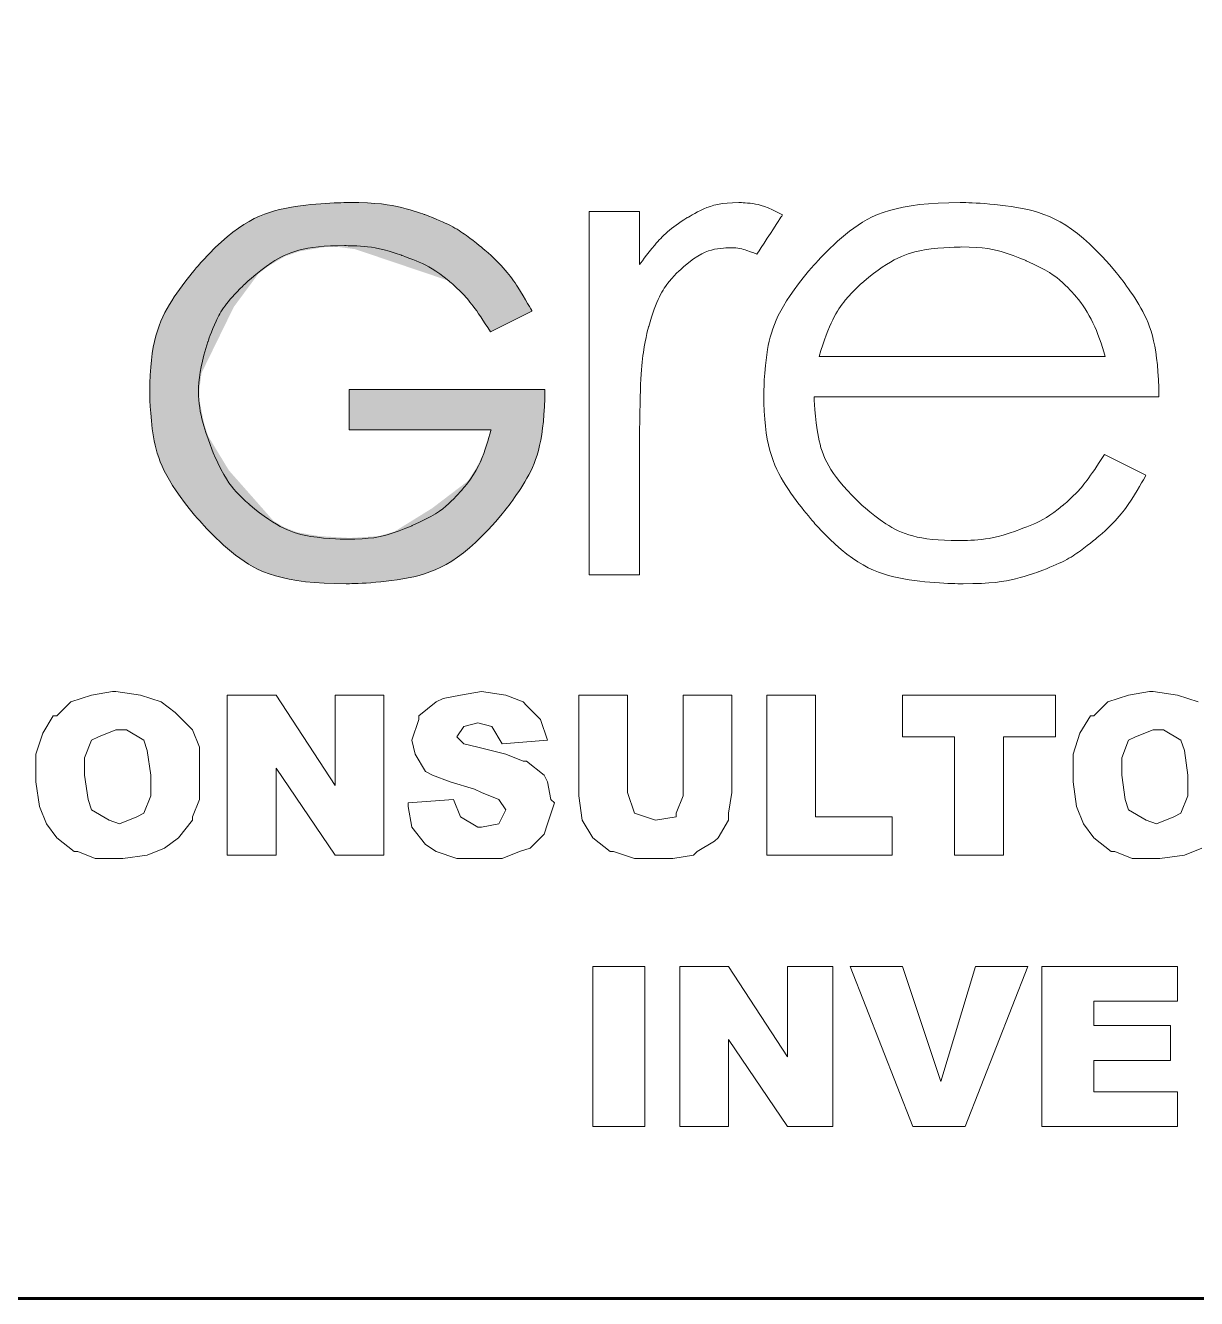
# Model space of a CAD drawing. Header units: inches. Extents: x 140 to 978, y -82 to 38.
# Drawn here: x 896.182 to 897.3, y -8.697 to -7.482 of the extents above; entities that cross this region are included whole.
import ezdxf

# ---------------------------------------------------------------- set-up
doc = ezdxf.new("R2010")
doc.units = ezdxf.units.IN
doc.header["$MEASUREMENT"] = 0
doc.layers.add('UNSAAC- ROTULO', color=7, linetype='Continuous', lineweight=60)
doc.layers.add('UNSAAC-TEXTOS', color=250, linetype='Continuous', lineweight=0)

msp = doc.modelspace()

# ---------------------------------------------------------------- hatches: boundary and pattern name
at = {"layer": 'UNSAAC-TEXTOS'}
h = msp.add_hatch(color=86, dxfattribs=at)
h.dxf.hatch_style = 1
edge = h.paths.add_edge_path()
edge.add_spline(control_points=[(896.4005, -7.6666), (896.3956, -7.669), (896.3906, -7.672), (896.3854, -7.6757)], knot_values=[0.18875, 0.18875, 0.18875, 0.18875, 0.1925, 0.1925, 0.1925, 0.1925], degree=3, periodic=0)
edge.add_spline(control_points=[(896.3854, -7.6757), (896.3784, -7.6805), (896.3712, -7.6866), (896.3634, -7.6942)], knot_values=[0.1925, 0.1925, 0.1925, 0.1925, 0.1975, 0.1975, 0.1975, 0.1975], degree=3, periodic=0)
edge.add_spline(control_points=[(896.3634, -7.6942), (896.3595, -7.698), (896.3554, -7.7022), (896.3512, -7.7068), (896.3512, -7.7068), (896.3502, -7.708), (896.3484, -7.71)], knot_values=[0.1975, 0.1975, 0.1975, 0.1975, 0.2, 0.2, 0.2, 0.205, 0.205, 0.205, 0.205], degree=3, periodic=0)
edge.add_spline(control_points=[(896.3484, -7.71), (896.3466, -7.7121), (896.3442, -7.715), (896.3413, -7.7185)], knot_values=[0.205, 0.205, 0.205, 0.205, 0.21, 0.21, 0.21, 0.21], degree=3, periodic=0)
edge.add_spline(control_points=[(896.3413, -7.7185), (896.3384, -7.7221), (896.3351, -7.7262), (896.3317, -7.7307)], knot_values=[0.21, 0.21, 0.21, 0.21, 0.215, 0.215, 0.215, 0.215], degree=3, periodic=0)
edge.add_spline(control_points=[(896.3317, -7.7307), (896.3284, -7.7352), (896.3233, -7.7425), (896.3188, -7.75), (896.3173, -7.7525)], knot_values=[0.215, 0.215, 0.215, 0.215, 0.22, 0.2225, 0.2225, 0.2225, 0.2225], degree=3, periodic=0)
edge.add_spline(control_points=[(896.3173, -7.7525), (896.3145, -7.7576), (896.3119, -7.763), (896.3097, -7.769)], knot_values=[0.2225, 0.2225, 0.2225, 0.2225, 0.2275, 0.2275, 0.2275, 0.2275], degree=3, periodic=0)
edge.add_spline(control_points=[(896.3097, -7.769), (896.3074, -7.775), (896.3056, -7.7817), (896.3042, -7.7893)], knot_values=[0.2275, 0.2275, 0.2275, 0.2275, 0.2325, 0.2325, 0.2325, 0.2325], degree=3, periodic=0)
edge.add_spline(control_points=[(896.3042, -7.7893), (896.3027, -7.797), (896.3017, -7.8058), (896.3012, -7.8159)], knot_values=[0.2325, 0.2325, 0.2325, 0.2325, 0.2375, 0.2375, 0.2375, 0.2375], degree=3, periodic=0)
edge.add_spline(control_points=[(896.3012, -7.8159), (896.301, -7.821), (896.3008, -7.8264), (896.3008, -7.8322), (896.3008, -7.8322), (896.3008, -7.8336), (896.3009, -7.836)], knot_values=[0.2375, 0.2375, 0.2375, 0.2375, 0.24, 0.24, 0.24, 0.245, 0.245, 0.245, 0.245], degree=3, periodic=0)
edge.add_spline(control_points=[(896.3009, -7.836), (896.301, -7.8383), (896.3011, -7.8417), (896.3013, -7.8458)], knot_values=[0.245, 0.245, 0.245, 0.245, 0.25, 0.25, 0.25, 0.25], degree=3, periodic=0)
edge.add_spline(control_points=[(896.3013, -7.8458), (896.3015, -7.8498), (896.3019, -7.8545), (896.3024, -7.8595)], knot_values=[0.25, 0.25, 0.25, 0.25, 0.255, 0.255, 0.255, 0.255], degree=3, periodic=0)
edge.add_spline(control_points=[(896.3024, -7.8595), (896.3029, -7.8645), (896.3039, -7.8724), (896.3054, -7.8801), (896.306, -7.8827)], knot_values=[0.255, 0.255, 0.255, 0.255, 0.26, 0.2625, 0.2625, 0.2625, 0.2625], degree=3, periodic=0)
edge.add_spline(control_points=[(896.306, -7.8827), (896.3071, -7.8879), (896.3087, -7.8931), (896.3109, -7.8986)], knot_values=[0.2625, 0.2625, 0.2625, 0.2625, 0.2675, 0.2675, 0.2675, 0.2675], degree=3, periodic=0)
edge.add_spline(control_points=[(896.3109, -7.8986), (896.3131, -7.9041), (896.3159, -7.91), (896.3196, -7.9163)], knot_values=[0.2675, 0.2675, 0.2675, 0.2675, 0.2725, 0.2725, 0.2725, 0.2725], degree=3, periodic=0)
edge.add_spline(control_points=[(896.3196, -7.9163), (896.3234, -7.9227), (896.328, -7.9296), (896.3339, -7.9374)], knot_values=[0.2725, 0.2725, 0.2725, 0.2725, 0.2775, 0.2775, 0.2775, 0.2775], degree=3, periodic=0)
edge.add_spline(control_points=[(896.3339, -7.9374), (896.3368, -7.9412), (896.34, -7.9453), (896.3436, -7.9496), (896.3436, -7.9496), (896.3447, -7.9509), (896.3467, -7.9532)], knot_values=[0.2775, 0.2775, 0.2775, 0.2775, 0.28, 0.28, 0.28, 0.285, 0.285, 0.285, 0.285], degree=3, periodic=0)
edge.add_spline(control_points=[(896.3467, -7.9532), (896.3508, -7.9578), (896.3584, -7.9662), (896.3677, -7.9749)], knot_values=[0.285, 0.285, 0.285, 0.285, 0.295, 0.295, 0.295, 0.295], degree=3, periodic=0)
edge.add_spline(control_points=[(896.3677, -7.9749), (896.3723, -7.9792), (896.3799, -7.9859), (896.388, -7.9918), (896.3908, -7.9936)], knot_values=[0.295, 0.295, 0.295, 0.295, 0.3, 0.3025, 0.3025, 0.3025, 0.3025], degree=3, periodic=0)
edge.add_spline(control_points=[(896.3908, -7.9936), (896.395, -7.9964), (896.3994, -7.999), (896.4043, -8.0014)], knot_values=[0.3025, 0.3025, 0.3025, 0.3025, 0.30625, 0.30625, 0.30625, 0.30625], degree=3, periodic=0)
edge.add_spline(control_points=[(896.4043, -8.0014), (896.4076, -8.0029), (896.4111, -8.0044), (896.4149, -8.0057)], knot_values=[0.30625, 0.30625, 0.30625, 0.30625, 0.30875, 0.30875, 0.30875, 0.30875], degree=3, periodic=0)
edge.add_spline(control_points=[(896.4149, -8.0057), (896.4205, -8.0077), (896.4268, -8.0094), (896.4339, -8.0108)], knot_values=[0.30875, 0.30875, 0.30875, 0.30875, 0.3125, 0.3125, 0.3125, 0.3125], degree=3, periodic=0)
edge.add_spline(control_points=[(896.4339, -8.0108), (896.4434, -8.0126), (896.4543, -8.0139), (896.4673, -8.0146)], knot_values=[0.3125, 0.3125, 0.3125, 0.3125, 0.3175, 0.3175, 0.3175, 0.3175], degree=3, periodic=0)
edge.add_spline(control_points=[(896.4673, -8.0146), (896.4738, -8.0149), (896.4808, -8.0151), (896.4884, -8.0151), (896.4884, -8.0151), (896.4903, -8.0151), (896.4937, -8.015)], knot_values=[0.3175, 0.3175, 0.3175, 0.3175, 0.32, 0.32, 0.32, 0.325, 0.325, 0.325, 0.325], degree=3, periodic=0)
edge.add_spline(control_points=[(896.4937, -8.015), (896.5004, -8.0148), (896.5127, -8.0143), (896.5264, -8.0127)], knot_values=[0.325, 0.325, 0.325, 0.325, 0.335, 0.335, 0.335, 0.335], degree=3, periodic=0)
edge.add_spline(control_points=[(896.5264, -8.0127), (896.5333, -8.0119), (896.5441, -8.0104), (896.5545, -8.008), (896.5579, -8.0071)], knot_values=[0.335, 0.335, 0.335, 0.335, 0.34, 0.3425, 0.3425, 0.3425, 0.3425], degree=3, periodic=0)
edge.add_spline(control_points=[(896.5579, -8.0071), (896.5631, -8.0057), (896.5682, -8.004), (896.5733, -8.0017)], knot_values=[0.3425, 0.3425, 0.3425, 0.3425, 0.34625, 0.34625, 0.34625, 0.34625], degree=3, periodic=0)
edge.add_spline(control_points=[(896.5733, -8.0017), (896.5768, -8.0003), (896.5803, -7.9986), (896.5838, -7.9966)], knot_values=[0.34625, 0.34625, 0.34625, 0.34625, 0.34875, 0.34875, 0.34875, 0.34875], degree=3, periodic=0)
edge.add_spline(control_points=[(896.5838, -7.9966), (896.5891, -7.9936), (896.5945, -7.99), (896.6002, -7.9856)], knot_values=[0.34875, 0.34875, 0.34875, 0.34875, 0.3525, 0.3525, 0.3525, 0.3525], degree=3, periodic=0)
edge.add_spline(control_points=[(896.6002, -7.9856), (896.6077, -7.9797), (896.6156, -7.9724), (896.6242, -7.9632)], knot_values=[0.3525, 0.3525, 0.3525, 0.3525, 0.3575, 0.3575, 0.3575, 0.3575], degree=3, periodic=0)
edge.add_spline(control_points=[(896.6242, -7.9632), (896.6285, -7.9586), (896.6329, -7.9535), (896.6376, -7.9479), (896.6376, -7.9479), (896.6384, -7.9469), (896.6398, -7.9452)], knot_values=[0.3575, 0.3575, 0.3575, 0.3575, 0.36, 0.36, 0.36, 0.365, 0.365, 0.365, 0.365], degree=3, periodic=0)
edge.add_spline(control_points=[(896.6398, -7.9452), (896.6426, -7.9417), (896.6476, -7.9351), (896.6529, -7.9271)], knot_values=[0.365, 0.365, 0.365, 0.365, 0.375, 0.375, 0.375, 0.375], degree=3, periodic=0)
edge.add_spline(control_points=[(896.6529, -7.9271), (896.6556, -7.9232), (896.6596, -7.9167), (896.6632, -7.9099), (896.6643, -7.9076)], knot_values=[0.375, 0.375, 0.375, 0.375, 0.38, 0.3825, 0.3825, 0.3825, 0.3825], degree=3, periodic=0)
edge.add_spline(control_points=[(896.6643, -7.9076), (896.6666, -7.9029), (896.6687, -7.898), (896.6704, -7.8923)], knot_values=[0.3825, 0.3825, 0.3825, 0.3825, 0.3875, 0.3875, 0.3875, 0.3875], degree=3, periodic=0)
edge.add_spline(control_points=[(896.6704, -7.8923), (896.6722, -7.8866), (896.6737, -7.8801), (896.6749, -7.8726)], knot_values=[0.3875, 0.3875, 0.3875, 0.3875, 0.3925, 0.3925, 0.3925, 0.3925], degree=3, periodic=0)
edge.add_spline(control_points=[(896.6749, -7.8726), (896.6761, -7.865), (896.677, -7.8563), (896.6775, -7.8461)], knot_values=[0.3925, 0.3925, 0.3925, 0.3925, 0.3975, 0.3975, 0.3975, 0.3975], degree=3, periodic=0)
edge.add_spline(control_points=[(896.6775, -7.8461), (896.6777, -7.841), (896.6779, -7.8355), (896.6779, -7.8296)], knot_values=[0.3975, 0.3975, 0.3975, 0.3975, 0.4, 0.4, 0.4, 0.4], degree=3, periodic=0)
edge.add_spline(control_points=[(896.6779, -7.8296), (896.6779, -7.8296), (896.6779, -7.8296), (896.491, -7.8296), (896.491, -7.8296)], knot_values=[0.4, 0.4, 0.4, 0.4, 0.42, 0.44, 0.44, 0.44, 0.44], degree=3, periodic=0)
edge.add_spline(control_points=[(896.491, -7.8296), (896.491, -7.8296), (896.491, -7.8296), (896.491, -7.8681), (896.491, -7.8681)], knot_values=[0.44, 0.44, 0.44, 0.44, 0.46, 0.48, 0.48, 0.48, 0.48], degree=3, periodic=0)
edge.add_spline(control_points=[(896.491, -7.8681), (896.491, -7.8681), (896.491, -7.8681), (896.6265, -7.8681), (896.6265, -7.8681), (896.6265, -7.8681), (896.6257, -7.8711), (896.6244, -7.8754)], knot_values=[0.48, 0.48, 0.48, 0.48, 0.5, 0.52, 0.52, 0.52, 0.53, 0.53, 0.53, 0.53], degree=3, periodic=0)
edge.add_spline(control_points=[(896.6195, -7.8908), (896.6214, -7.8854), (896.6232, -7.8798), (896.6244, -7.8754)], knot_values=[0.53, 0.53, 0.53, 0.53, 0.54, 0.54, 0.54, 0.54], degree=3, periodic=0)
edge.add_spline(control_points=[(896.6068, -7.9153), (896.6111, -7.9092), (896.6141, -7.9039), (896.6164, -7.8986)], knot_values=[0.545, 0.545, 0.545, 0.545, 0.555, 0.555, 0.555, 0.555], degree=3, periodic=0)
edge.add_spline(control_points=[(896.5991, -7.9252), (896.6021, -7.9216), (896.6046, -7.9183), (896.6068, -7.9153)], knot_values=[0.555, 0.555, 0.555, 0.555, 0.56, 0.56, 0.56, 0.56], degree=3, periodic=0)
edge.add_spline(control_points=[(896.5451, -7.9622), (896.5488, -7.9607), (896.5513, -7.9596), (896.5513, -7.9596), (896.5711, -7.9509), (896.587, -7.9394), (896.5991, -7.9252), (896.5991, -7.9252)], knot_values=[0.56, 0.56, 0.56, 0.56, 0.57, 0.57, 0.57, 0.59, 0.61, 0.61, 0.61, 0.61], degree=3, periodic=0)
edge.add_spline(control_points=[(896.5313, -7.9672), (896.5364, -7.9656), (896.5414, -7.9637), (896.5451, -7.9622)], knot_values=[0.61, 0.61, 0.61, 0.61, 0.62, 0.62, 0.62, 0.62], degree=3, periodic=0)
edge.add_spline(control_points=[(896.5145, -7.9711), (896.5178, -7.9707), (896.5207, -7.9701), (896.5235, -7.9694)], knot_values=[0.625, 0.625, 0.625, 0.625, 0.63, 0.63, 0.63, 0.63], degree=3, periodic=0)
edge.add_spline(control_points=[(896.478, -7.9723), (896.4845, -7.9726), (896.489, -7.9726), (896.489, -7.9726), (896.4945, -7.9726), (896.4992, -7.9725), (896.5034, -7.9722)], knot_values=[0.635, 0.635, 0.635, 0.635, 0.645, 0.645, 0.645, 0.65, 0.65, 0.65, 0.65], degree=3, periodic=0)
edge.add_spline(control_points=[(896.4481, -7.9687), (896.4502, -7.9692), (896.4605, -7.9711), (896.4714, -7.972), (896.478, -7.9723)], knot_values=[0.65, 0.65, 0.65, 0.65, 0.6525, 0.6625, 0.6625, 0.6625, 0.6625], degree=3, periodic=0)
edge.add_spline(control_points=[(896.4355, -7.965), (896.4398, -7.9667), (896.444, -7.9678), (896.4481, -7.9687)], knot_values=[0.6625, 0.6625, 0.6625, 0.6625, 0.6675, 0.6675, 0.6675, 0.6675], degree=3, periodic=0)
edge.add_spline(control_points=[(896.4217, -7.9583), (896.4266, -7.9611), (896.4311, -7.9633), (896.4355, -7.965)], knot_values=[0.6675, 0.6675, 0.6675, 0.6675, 0.6725, 0.6725, 0.6725, 0.6725], degree=3, periodic=0)
edge.add_spline(control_points=[(896.4056, -7.9473), (896.4114, -7.9518), (896.4167, -7.9554), (896.4217, -7.9583)], knot_values=[0.6725, 0.6725, 0.6725, 0.6725, 0.6775, 0.6775, 0.6775, 0.6775], degree=3, periodic=0)
edge.add_spline(control_points=[(896.3614, -7.89), (896.3622, -7.8919), (896.3627, -7.893), (896.3627, -7.893), (896.3715, -7.9127), (896.3827, -7.9283), (896.3964, -7.9399), (896.3964, -7.9399)], knot_values=[0.68, 0.68, 0.68, 0.68, 0.685, 0.685, 0.685, 0.705, 0.725, 0.725, 0.725, 0.725], degree=3, periodic=0)
edge.add_spline(control_points=[(896.3544, -7.8708), (896.3571, -7.8792), (896.3599, -7.8862), (896.3614, -7.89)], knot_values=[0.725, 0.725, 0.725, 0.725, 0.735, 0.735, 0.735, 0.735], degree=3, periodic=0)
edge.add_spline(control_points=[(896.349, -7.8506), (896.3495, -7.853), (896.351, -7.8599), (896.353, -7.8667), (896.3544, -7.8708)], knot_values=[0.735, 0.735, 0.735, 0.735, 0.7375, 0.7425, 0.7425, 0.7425, 0.7425], degree=3, periodic=0)
edge.add_spline(control_points=[(896.3473, -7.8357), (896.3474, -7.8383), (896.3476, -7.8409), (896.3479, -7.8434)], knot_values=[0.745, 0.745, 0.745, 0.745, 0.7475, 0.7475, 0.7475, 0.7475], degree=3, periodic=0)
edge.add_spline(control_points=[(896.3481, -7.8182), (896.3473, -7.8246), (896.3471, -7.8303), (896.3473, -7.8357)], knot_values=[0.7475, 0.7475, 0.7475, 0.7475, 0.7525, 0.7525, 0.7525, 0.7525], degree=3, periodic=0)
edge.add_spline(control_points=[(896.3525, -7.7968), (896.3503, -7.8047), (896.349, -7.8118), (896.3481, -7.8182)], knot_values=[0.7525, 0.7525, 0.7525, 0.7525, 0.7575, 0.7575, 0.7575, 0.7575], degree=3, periodic=0)
edge.add_spline(control_points=[(896.3918, -7.7288), (896.3903, -7.7302), (896.3895, -7.731), (896.3895, -7.731), (896.374, -7.7461), (896.3629, -7.7639), (896.3563, -7.7842), (896.3563, -7.7842)], knot_values=[0.76, 0.76, 0.76, 0.76, 0.765, 0.765, 0.765, 0.785, 0.805, 0.805, 0.805, 0.805], degree=3, periodic=0)
edge.add_spline(control_points=[(896.4068, -7.7161), (896.4002, -7.7212), (896.3947, -7.7261), (896.3918, -7.7288)], knot_values=[0.805, 0.805, 0.805, 0.805, 0.815, 0.815, 0.815, 0.815], degree=3, periodic=0)
edge.add_spline(control_points=[(896.423, -7.705), (896.421, -7.7061), (896.4155, -7.7096), (896.4101, -7.7135), (896.4068, -7.7161)], knot_values=[0.815, 0.815, 0.815, 0.815, 0.8175, 0.8225, 0.8225, 0.8225, 0.8225], degree=3, periodic=0)
edge.add_spline(control_points=[(896.4356, -7.6992), (896.4309, -7.7009), (896.4268, -7.7028), (896.423, -7.705)], knot_values=[0.8225, 0.8225, 0.8225, 0.8225, 0.8275, 0.8275, 0.8275, 0.8275], degree=3, periodic=0)
edge.add_spline(control_points=[(896.4517, -7.695), (896.4456, -7.6961), (896.4403, -7.6975), (896.4356, -7.6992)], knot_values=[0.8275, 0.8275, 0.8275, 0.8275, 0.8325, 0.8325, 0.8325, 0.8325], degree=3, periodic=0)
edge.add_spline(control_points=[(896.4733, -7.6927), (896.465, -7.6931), (896.4579, -7.6939), (896.4517, -7.695)], knot_values=[0.8325, 0.8325, 0.8325, 0.8325, 0.8375, 0.8375, 0.8375, 0.8375], degree=3, periodic=0)
edge.add_spline(control_points=[(896.4868, -7.6924), (896.4819, -7.6924), (896.4775, -7.6925), (896.4733, -7.6927)], knot_values=[0.8375, 0.8375, 0.8375, 0.8375, 0.84, 0.84, 0.84, 0.84], degree=3, periodic=0)
edge.add_spline(control_points=[(896.5411, -7.7016), (896.5235, -7.6955), (896.5054, -7.6924), (896.4868, -7.6924), (896.4868, -7.6924)], knot_values=[0.84, 0.84, 0.84, 0.84, 0.86, 0.88, 0.88, 0.88, 0.88], degree=3, periodic=0)
edge.add_spline(control_points=[(896.5861, -7.7259), (896.5737, -7.7157), (896.5587, -7.7077), (896.5411, -7.7016), (896.5411, -7.7016)], knot_values=[0.88, 0.88, 0.88, 0.88, 0.9, 0.92, 0.92, 0.92, 0.92], degree=3, periodic=0)
edge.add_spline(control_points=[(896.5861, -7.7259), (896.5861, -7.7259), (896.5984, -7.736), (896.6118, -7.7522), (896.626, -7.7747)], knot_values=[0.92, 0.92, 0.92, 0.92, 0.96, 1, 1, 1, 1], degree=3, periodic=0)
edge.add_spline(control_points=[(896.626, -7.7747), (896.626, -7.7747), (896.6359, -7.7698), (896.6458, -7.7648)], knot_values=[0, 0, 0, 0, 0.02, 0.02, 0.02, 0.02], degree=3, periodic=0)
edge.add_spline(control_points=[(896.6458, -7.7648), (896.6557, -7.7599), (896.6656, -7.7549), (896.6656, -7.7549), (896.6656, -7.7549), (896.664, -7.7519), (896.6614, -7.7475)], knot_values=[0.02, 0.02, 0.02, 0.02, 0.04, 0.04, 0.04, 0.05, 0.05, 0.05, 0.05], degree=3, periodic=0)
edge.add_spline(control_points=[(896.6614, -7.7475), (896.6589, -7.7432), (896.6556, -7.7375), (896.6521, -7.732)], knot_values=[0.05, 0.05, 0.05, 0.05, 0.06, 0.06, 0.06, 0.06], degree=3, periodic=0)
edge.add_spline(control_points=[(896.6521, -7.732), (896.6503, -7.7293), (896.6485, -7.7266), (896.6466, -7.724)], knot_values=[0.06, 0.06, 0.06, 0.06, 0.065, 0.065, 0.065, 0.065], degree=3, periodic=0)
edge.add_spline(control_points=[(896.6466, -7.724), (896.6446, -7.7213), (896.6425, -7.7186), (896.6401, -7.7158)], knot_values=[0.065, 0.065, 0.065, 0.065, 0.07, 0.07, 0.07, 0.07], degree=3, periodic=0)
edge.add_spline(control_points=[(896.6401, -7.7158), (896.6376, -7.7129), (896.6349, -7.71), (896.6317, -7.7068)], knot_values=[0.07, 0.07, 0.07, 0.07, 0.075, 0.075, 0.075, 0.075], degree=3, periodic=0)
edge.add_spline(control_points=[(896.6317, -7.7068), (896.6285, -7.7037), (896.6248, -7.7003), (896.6206, -7.6966), (896.6206, -7.6966), (896.6184, -7.6947), (896.6152, -7.6921)], knot_values=[0.075, 0.075, 0.075, 0.075, 0.08, 0.08, 0.08, 0.09, 0.09, 0.09, 0.09], degree=3, periodic=0)
edge.add_spline(control_points=[(896.6152, -7.6921), (896.6119, -7.6894), (896.6075, -7.686), (896.603, -7.6827)], knot_values=[0.09, 0.09, 0.09, 0.09, 0.1, 0.1, 0.1, 0.1], degree=3, periodic=0)
edge.add_spline(control_points=[(896.603, -7.6827), (896.6008, -7.6811), (896.5985, -7.6795), (896.596, -7.678)], knot_values=[0.1, 0.1, 0.1, 0.1, 0.105, 0.105, 0.105, 0.105], degree=3, periodic=0)
edge.add_spline(control_points=[(896.596, -7.678), (896.591, -7.6748), (896.5852, -7.6717), (896.5771, -7.6683)], knot_values=[0.105, 0.105, 0.105, 0.105, 0.115, 0.115, 0.115, 0.115], degree=3, periodic=0)
edge.add_spline(control_points=[(896.5771, -7.6683), (896.5731, -7.6666), (896.5685, -7.6648), (896.5632, -7.6628), (896.5632, -7.6628), (896.5605, -7.6619), (896.5564, -7.6605)], knot_values=[0.115, 0.115, 0.115, 0.115, 0.12, 0.12, 0.12, 0.13, 0.13, 0.13, 0.13], degree=3, periodic=0)
edge.add_spline(control_points=[(896.5564, -7.6605), (896.5524, -7.6592), (896.5468, -7.6575), (896.5412, -7.6561)], knot_values=[0.13, 0.13, 0.13, 0.13, 0.14, 0.14, 0.14, 0.14], degree=3, periodic=0)
edge.add_spline(control_points=[(896.5412, -7.6561), (896.5383, -7.6554), (896.5355, -7.6547), (896.5323, -7.6541)], knot_values=[0.14, 0.14, 0.14, 0.14, 0.145, 0.145, 0.145, 0.145], degree=3, periodic=0)
edge.add_spline(control_points=[(896.5323, -7.6541), (896.526, -7.6529), (896.5187, -7.6521), (896.5086, -7.6516)], knot_values=[0.145, 0.145, 0.145, 0.145, 0.155, 0.155, 0.155, 0.155], degree=3, periodic=0)
edge.add_spline(control_points=[(896.5086, -7.6516), (896.5035, -7.6514), (896.4977, -7.6513), (896.491, -7.6513), (896.491, -7.6513), (896.4891, -7.6513), (896.4859, -7.6514)], knot_values=[0.155, 0.155, 0.155, 0.155, 0.16, 0.16, 0.16, 0.165, 0.165, 0.165, 0.165], degree=3, periodic=0)
edge.add_spline(control_points=[(896.4859, -7.6514), (896.4795, -7.6515), (896.4677, -7.6519), (896.4546, -7.6532)], knot_values=[0.165, 0.165, 0.165, 0.165, 0.175, 0.175, 0.175, 0.175], degree=3, periodic=0)
edge.add_spline(control_points=[(896.4546, -7.6532), (896.4481, -7.6539), (896.4378, -7.6552), (896.428, -7.6571), (896.4248, -7.6579)], knot_values=[0.175, 0.175, 0.175, 0.175, 0.18, 0.1825, 0.1825, 0.1825, 0.1825], degree=3, periodic=0)
edge.add_spline(control_points=[(896.4248, -7.6579), (896.4199, -7.6591), (896.4151, -7.6605), (896.4103, -7.6623)], knot_values=[0.1825, 0.1825, 0.1825, 0.1825, 0.18625, 0.18625, 0.18625, 0.18625], degree=3, periodic=0)
edge.add_spline(control_points=[(896.4103, -7.6623), (896.4071, -7.6635), (896.4038, -7.6649), (896.4005, -7.6666)], knot_values=[0.18625, 0.18625, 0.18625, 0.18625, 0.18875, 0.18875, 0.18875, 0.18875], degree=3, periodic=0)

# ---------------------------------------------------------------- linework, layer by layer
at = {"layer": 'UNSAAC- ROTULO'}
msp.add_lwpolyline([(895.142, -5.851), (899.6903, -5.851), (899.6903, -8.6973), (895.142, -8.6973)], close=True, dxfattribs=at)
at = {"layer": 'UNSAAC-TEXTOS'}
for points in [[(896.3283, -8.1412), (896.325, -8.1379), (896.3117, -8.1279), (896.2918, -8.1213), (896.2685, -8.1179), (896.2652, -8.1179), (896.2453, -8.1213), (896.2253, -8.1279), (896.212, -8.1412), (896.2087, -8.1412), (896.1987, -8.1578), (896.1921, -8.1777), (896.1921, -8.1977), (896.1921, -8.2043), (896.1954, -8.2276), (896.2021, -8.2442), (896.212, -8.2575), (896.2286, -8.2707), (896.232, -8.2707), (896.2486, -8.2774), (896.2718, -8.2774), (896.2751, -8.2774), (896.2984, -8.2741), (896.315, -8.2674), (896.3283, -8.2575), (896.3416, -8.2408), (896.3416, -8.2375), (896.3482, -8.2209), (896.3482, -8.1977), (896.3482, -8.1943), (896.3482, -8.1711), (896.3416, -8.1545)], [(896.4213, -8.1213), (896.3748, -8.1213), (896.3748, -8.2741), (896.4213, -8.2741), (896.4213, -8.191), (896.4778, -8.2741), (896.5243, -8.2741), (896.5243, -8.1213), (896.4778, -8.1213), (896.4778, -8.2076)], [(896.6605, -8.1844), (896.6571, -8.1844), (896.6405, -8.1777), (896.614, -8.1711), (896.6007, -8.1678), (896.594, -8.1611), (896.6007, -8.1512), (896.614, -8.1478), (896.6273, -8.1512), (896.6372, -8.1678), (896.6804, -8.1644), (896.6738, -8.1445), (896.6605, -8.1312), (896.6571, -8.1279), (896.6405, -8.1213), (896.6173, -8.1179), (896.5974, -8.1213), (896.5807, -8.1246), (896.5741, -8.1279), (896.5575, -8.1412), (896.5575, -8.1445), (896.5509, -8.1644), (896.5542, -8.1777), (896.5641, -8.1943), (896.5708, -8.1977), (896.5874, -8.2043), (896.6106, -8.211), (896.6173, -8.2143), (896.6339, -8.2209), (896.6405, -8.2309), (896.6339, -8.2442), (896.6173, -8.2475), (896.614, -8.2475), (896.5974, -8.2375), (896.5907, -8.2209), (896.5475, -8.2242), (896.5475, -8.2276), (896.5509, -8.2475), (896.5641, -8.2641), (896.5741, -8.2707), (896.594, -8.2774), (896.6173, -8.2774), (896.6372, -8.2774), (896.6538, -8.2707), (896.6638, -8.2674), (896.6771, -8.2541), (896.6804, -8.2442), (896.687, -8.2242), (896.6837, -8.2209), (896.6804, -8.2043), (896.6771, -8.1977)], [(896.7568, -8.1213), (896.7103, -8.1213), (896.7103, -8.2143), (896.7103, -8.2176), (896.7136, -8.2408), (896.7236, -8.2575), (896.7402, -8.2707), (896.7435, -8.2707), (896.7634, -8.2774), (896.7668, -8.2774), (896.7867, -8.2774), (896.8, -8.2774), (896.8199, -8.2741), (896.8232, -8.2707), (896.8398, -8.2608), (896.8432, -8.2575), (896.8531, -8.2408), (896.8531, -8.2342), (896.8565, -8.2143), (896.8565, -8.1213), (896.8099, -8.1213), (896.8099, -8.2143), (896.8099, -8.2176), (896.8033, -8.2342), (896.8033, -8.2375), (896.7834, -8.2408), (896.7634, -8.2342), (896.7568, -8.2143)], [(897.0093, -8.2375), (896.9362, -8.2375), (896.9362, -8.1213), (896.8897, -8.1213), (896.8897, -8.2741), (897.0093, -8.2741)], [(897.1155, -8.1611), (897.1654, -8.1611), (897.1654, -8.1213), (897.0192, -8.1213), (897.0192, -8.1611), (897.069, -8.1611), (897.069, -8.2741), (897.1155, -8.2741)], [(896.2685, -8.1545), (896.2785, -8.1545), (896.2951, -8.1644), (896.2984, -8.1744), (896.3017, -8.1977), (896.3017, -8.2176), (896.2951, -8.2342), (896.2884, -8.2375), (896.2718, -8.2442), (896.2619, -8.2408), (896.2453, -8.2309), (896.2419, -8.2209), (896.2386, -8.1977), (896.2386, -8.1811), (896.2453, -8.1644), (896.2519, -8.1611)], [(897.2351, -8.1644), (897.2418, -8.1611), (897.2584, -8.1545), (897.2683, -8.1545), (897.285, -8.1644), (897.2883, -8.1744), (897.2916, -8.1977), (897.2916, -8.2176), (897.285, -8.2342), (897.2783, -8.2375), (897.2617, -8.2442), (897.2517, -8.2408), (897.2351, -8.2309), (897.2318, -8.2209), (897.2285, -8.1977), (897.2285, -8.1811)], [(896.7734, -8.3804), (896.7236, -8.3804), (896.7236, -8.5332), (896.7734, -8.5332)], [(896.8531, -8.3804), (896.8066, -8.3804), (896.8066, -8.5332), (896.8531, -8.5332), (896.8531, -8.4501), (896.9096, -8.5332), (896.9528, -8.5332), (896.9528, -8.3804), (896.9096, -8.3804), (896.9096, -8.4667)], [(897.0192, -8.3804), (896.9694, -8.3804), (897.0292, -8.5332), (897.079, -8.5332), (897.1388, -8.3804), (897.089, -8.3804), (897.0558, -8.49)], [(897.275, -8.4368), (897.2019, -8.4368), (897.2019, -8.4136), (897.2816, -8.4136), (897.2816, -8.3804), (897.1521, -8.3804), (897.1521, -8.5332), (897.2816, -8.5332), (897.2816, -8.4999), (897.2019, -8.4999), (897.2019, -8.47), (897.275, -8.47)]]:
    msp.add_lwpolyline(points, close=True, dxfattribs=at)
msp.add_lwpolyline([(897.3016, -8.1279), (897.2816, -8.1213), (897.2584, -8.1179), (897.2551, -8.1179), (897.2351, -8.1213), (897.2152, -8.1279), (897.2019, -8.1412), (897.1986, -8.1412), (897.1886, -8.1578), (897.182, -8.1777), (897.182, -8.1977), (897.182, -8.2043), (897.1853, -8.2276), (897.1919, -8.2442), (897.2019, -8.2575), (897.2185, -8.2707), (897.2218, -8.2707), (897.2385, -8.2774), (897.2617, -8.2774), (897.265, -8.2774), (897.2883, -8.2741), (897.3049, -8.2674)], dxfattribs=at)
at = {"layer": 'UNSAAC-TEXTOS', "color": 86}
msp.add_open_spline([(896.626, -7.7747), (896.626, -7.7747), (896.6656, -7.7549), (896.6656, -7.7549), (896.6656, -7.7549), (896.6526, -7.7309), (896.6376, -7.7114), (896.6206, -7.6966), (896.6206, -7.6966), (896.6035, -7.6819), (896.5845, -7.6706), (896.5632, -7.6628), (896.5632, -7.6628), (896.5418, -7.6551), (896.5178, -7.6513), (896.491, -7.6513), (896.491, -7.6513), (896.4313, -7.6513), (896.3848, -7.6698), (896.3512, -7.7068), (896.3512, -7.7068), (896.3176, -7.7438), (896.3008, -7.7856), (896.3008, -7.8322), (896.3008, -7.8322), (896.3008, -7.8761), (896.3151, -7.9153), (896.3436, -7.9496), (896.3436, -7.9496), (896.3796, -7.9932), (896.4279, -8.0151), (896.4884, -8.0151), (896.4884, -8.0151), (896.5506, -8.0151), (896.6004, -7.9927), (896.6376, -7.9479), (896.6376, -7.9479), (896.664, -7.9164), (896.6775, -7.877), (896.6779, -7.8296), (896.6779, -7.8296), (896.6779, -7.8296), (896.491, -7.8296), (896.491, -7.8296), (896.491, -7.8296), (896.491, -7.8296), (896.491, -7.8681), (896.491, -7.8681), (896.491, -7.8681), (896.491, -7.8681), (896.6265, -7.8681), (896.6265, -7.8681), (896.6265, -7.8681), (896.6202, -7.892), (896.6111, -7.9109), (896.5991, -7.9252), (896.5991, -7.9252), (896.587, -7.9394), (896.5711, -7.9509), (896.5513, -7.9596), (896.5513, -7.9596), (896.5315, -7.9683), (896.5108, -7.9726), (896.489, -7.9726), (896.489, -7.9726), (896.453, -7.9726), (896.4222, -7.9618), (896.3964, -7.9399), (896.3964, -7.9399), (896.3827, -7.9283), (896.3715, -7.9127), (896.3627, -7.893), (896.3627, -7.893), (896.3475, -7.8588), (896.3446, -7.8197), (896.3563, -7.7842), (896.3563, -7.7842), (896.3629, -7.7639), (896.374, -7.7461), (896.3895, -7.731), (896.3895, -7.731), (896.4158, -7.7053), (896.4482, -7.6924), (896.4868, -7.6924), (896.4868, -7.6924), (896.5054, -7.6924), (896.5235, -7.6955), (896.5411, -7.7016), (896.5411, -7.7016), (896.5587, -7.7077), (896.5737, -7.7157), (896.5861, -7.7259), (896.5861, -7.7259), (896.5984, -7.736), (896.6118, -7.7522), (896.626, -7.7747)], degree=3, knots=[0, 0, 0, 0, 0.04, 0.04, 0.04, 0.06, 0.08, 0.08, 0.08, 0.1, 0.12, 0.12, 0.12, 0.14, 0.16, 0.16, 0.16, 0.18, 0.2, 0.2, 0.2, 0.22, 0.24, 0.24, 0.24, 0.26, 0.28, 0.28, 0.28, 0.3, 0.32, 0.32, 0.32, 0.34, 0.36, 0.36, 0.36, 0.38, 0.4, 0.4, 0.4, 0.42, 0.44, 0.44, 0.44, 0.46, 0.48, 0.48, 0.48, 0.5, 0.52, 0.52, 0.52, 0.54, 0.56, 0.56, 0.56, 0.58, 0.6, 0.6, 0.6, 0.62, 0.64, 0.64, 0.64, 0.66, 0.68, 0.68, 0.68, 0.7, 0.72, 0.72, 0.72, 0.74, 0.76, 0.76, 0.76, 0.78, 0.8, 0.8, 0.8, 0.82, 0.84, 0.84, 0.84, 0.86, 0.88, 0.88, 0.88, 0.9, 0.92, 0.92, 0.92, 0.96, 1, 1, 1, 1], dxfattribs=at)
at = {"layer": 'UNSAAC-TEXTOS'}
for points, knots in [([(896.7203, -7.6598), (896.7203, -7.6598), (896.7683, -7.6598), (896.7683, -7.6598), (896.7683, -7.6598), (896.7683, -7.6598), (896.7683, -7.7105), (896.7683, -7.7105), (896.7683, -7.7105), (896.7826, -7.6905), (896.7977, -7.6757), (896.8135, -7.6659), (896.8135, -7.6659), (896.8294, -7.6562), (896.846, -7.6513), (896.8631, -7.6513), (896.8631, -7.6513), (896.8762, -7.6513), (896.89, -7.6552), (896.9047, -7.663), (896.9047, -7.663), (896.9047, -7.663), (896.8803, -7.7005), (896.8803, -7.7005), (896.8803, -7.7005), (896.8704, -7.6965), (896.8622, -7.6944), (896.8555, -7.6944), (896.8555, -7.6944), (896.8398, -7.6944), (896.8247, -7.7005), (896.8102, -7.7127), (896.8102, -7.7127), (896.7957, -7.7249), (896.7846, -7.7439), (896.777, -7.7696), (896.777, -7.7696), (896.7712, -7.7893), (896.7683, -7.8293), (896.7683, -7.8894), (896.7683, -7.8894), (896.7683, -7.8894), (896.7683, -8.0066), (896.7683, -8.0066), (896.7683, -8.0066), (896.7683, -8.0066), (896.7203, -8.0066), (896.7203, -8.0066), (896.7203, -8.0066), (896.7203, -8.0066), (896.7203, -7.6598), (896.7203, -7.6598)], [0, 0, 0, 0, 0.071429, 0.071429, 0.071429, 0.107143, 0.142857, 0.142857, 0.142857, 0.178571, 0.214286, 0.214286, 0.214286, 0.25, 0.285714, 0.285714, 0.285714, 0.321429, 0.357143, 0.357143, 0.357143, 0.392857, 0.428571, 0.428571, 0.428571, 0.464286, 0.5, 0.5, 0.5, 0.535714, 0.571429, 0.571429, 0.571429, 0.607143, 0.642857, 0.642857, 0.642857, 0.678571, 0.714286, 0.714286, 0.714286, 0.75, 0.785714, 0.785714, 0.785714, 0.821429, 0.857143, 0.857143, 0.857143, 0.928571, 1, 1, 1, 1]), ([(897.2121, -7.8916), (897.2121, -7.8916), (897.2516, -7.9115), (897.2516, -7.9115), (897.2516, -7.9115), (897.2386, -7.9355), (897.2236, -7.955), (897.2066, -7.9698), (897.2066, -7.9698), (897.1896, -7.9845), (897.1705, -7.9958), (897.1492, -8.0036), (897.1492, -8.0036), (897.1279, -8.0113), (897.1039, -8.0151), (897.077, -8.0151), (897.077, -8.0151), (897.0174, -8.0151), (896.9709, -7.9966), (896.9373, -7.9596), (896.9373, -7.9596), (896.9037, -7.9226), (896.8869, -7.8808), (896.8869, -7.8342), (896.8869, -7.8342), (896.8869, -7.7903), (896.9012, -7.7511), (896.9296, -7.7168), (896.9296, -7.7168), (896.9656, -7.6732), (897.014, -7.6513), (897.0744, -7.6513), (897.0744, -7.6513), (897.1367, -7.6513), (897.1865, -7.6737), (897.2236, -7.7185), (897.2236, -7.7185), (897.25, -7.75), (897.2635, -7.7894), (897.264, -7.8368), (897.264, -7.8368), (897.264, -7.8368), (896.9349, -7.8368), (896.9349, -7.8368), (896.9349, -7.8368), (896.9358, -7.877), (896.9494, -7.9098), (896.9756, -7.9354), (896.9756, -7.9354), (897.0018, -7.9611), (897.0343, -7.9739), (897.0728, -7.9739), (897.0728, -7.9739), (897.0914, -7.9739), (897.1096, -7.9709), (897.1272, -7.9648), (897.1272, -7.9648), (897.1448, -7.9587), (897.1598, -7.9506), (897.1721, -7.9405), (897.1721, -7.9405), (897.1844, -7.9304), (897.1978, -7.9142), (897.2121, -7.8916)], [0, 0, 0, 0, 0.058824, 0.058824, 0.058824, 0.088235, 0.117647, 0.117647, 0.117647, 0.147059, 0.176471, 0.176471, 0.176471, 0.205882, 0.235294, 0.235294, 0.235294, 0.264706, 0.294118, 0.294118, 0.294118, 0.323529, 0.352941, 0.352941, 0.352941, 0.382353, 0.411765, 0.411765, 0.411765, 0.441176, 0.470588, 0.470588, 0.470588, 0.5, 0.529412, 0.529412, 0.529412, 0.558824, 0.588235, 0.588235, 0.588235, 0.617647, 0.647059, 0.647059, 0.647059, 0.676471, 0.705882, 0.705882, 0.705882, 0.735294, 0.764706, 0.764706, 0.764706, 0.794118, 0.823529, 0.823529, 0.823529, 0.852941, 0.882353, 0.882353, 0.882353, 0.941176, 1, 1, 1, 1]), ([(897.2126, -7.7982), (897.2063, -7.7744), (897.1971, -7.7555), (897.1851, -7.7412), (897.1851, -7.7412), (897.173, -7.7269), (897.1571, -7.7155), (897.1374, -7.7068), (897.1374, -7.7068), (897.1176, -7.6981), (897.0968, -7.6937), (897.0751, -7.6937), (897.0751, -7.6937), (897.0391, -7.6937), (897.0082, -7.7046), (896.9824, -7.7265), (896.9824, -7.7265), (896.9635, -7.7425), (896.9493, -7.7664), (896.9396, -7.7982), (896.9396, -7.7982), (896.9396, -7.7982), (897.2126, -7.7982), (897.2126, -7.7982)], [0, 0, 0, 0, 0.142857, 0.142857, 0.142857, 0.214286, 0.285714, 0.285714, 0.285714, 0.357143, 0.428571, 0.428571, 0.428571, 0.5, 0.571429, 0.571429, 0.571429, 0.642857, 0.714286, 0.714286, 0.714286, 0.857143, 1, 1, 1, 1])]:
    msp.add_open_spline(points, degree=3, knots=knots, dxfattribs=at)

doc.saveas('drawing.dxf')
